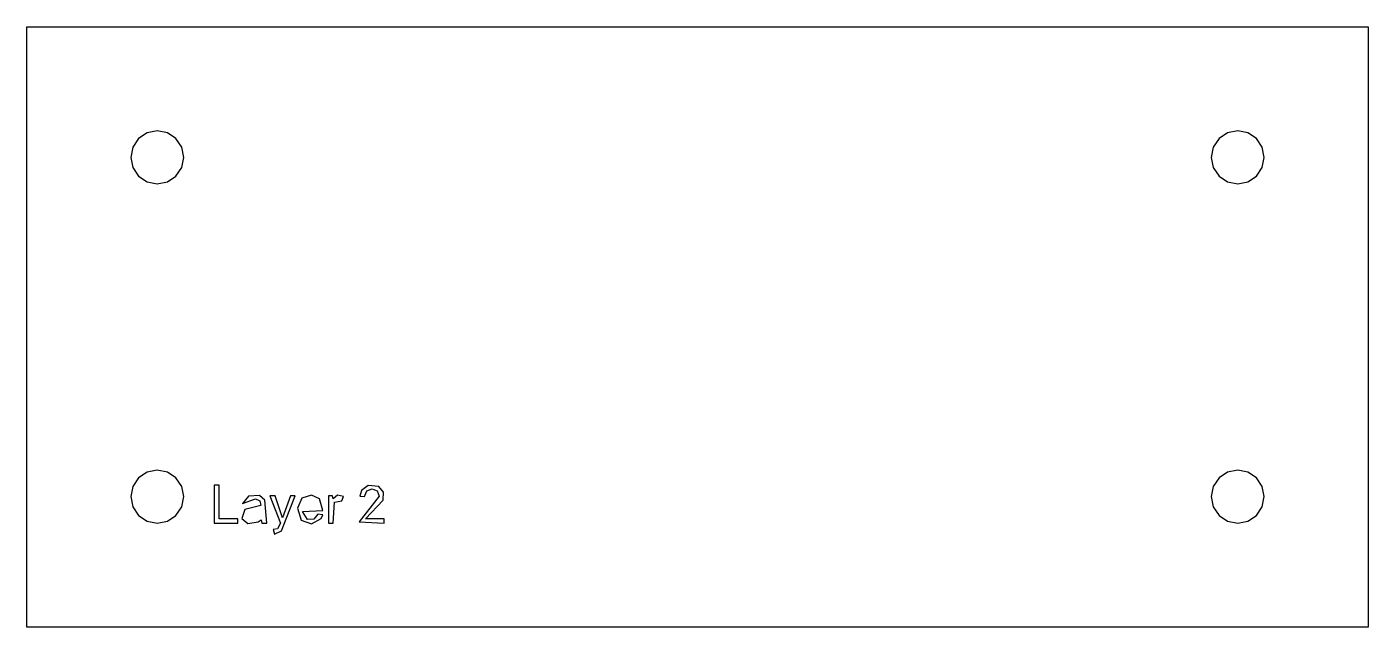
# Model space of a CAD drawing. Header units: metres. Extents: x -118 to 8, y -28 to 28.
import ezdxf

# ---------------------------------------------------------------- set-up
doc = ezdxf.new("R2010")
doc.units = ezdxf.units.M

msp = doc.modelspace()

# ---------------------------------------------------------------- linework, layer by layer
for points in [[(-118.31, -28.31), (-118.31, 28.31), (8.31, 28.31), (8.31, -28.31), (-118.31, -28.31)], [(-103.69, 16.96), (-104.23, 17.77), (-105.04, 18.31), (-106, 18.5), (-106.96, 18.31), (-107.77, 17.77), (-108.31, 16.96), (-108.5, 16), (-108.31, 15.04), (-107.77, 14.23), (-106.96, 13.69), (-106, 13.5), (-105.04, 13.69), (-104.23, 14.23), (-103.69, 15.04), (-103.5, 16), (-103.69, 16.96)], [(-1.69, 16.96), (-2.23, 17.77), (-3.04, 18.31), (-4, 18.5), (-4.96, 18.31), (-5.77, 17.77), (-6.31, 16.96), (-6.5, 16), (-6.31, 15.04), (-5.77, 14.23), (-4.96, 13.69), (-4, 13.5), (-3.04, 13.69), (-2.23, 14.23), (-1.69, 15.04), (-1.5, 16), (-1.69, 16.96)], [(-103.69, -15.04), (-104.23, -14.23), (-105.04, -13.69), (-106, -13.5), (-106.96, -13.69), (-107.77, -14.23), (-108.31, -15.04), (-108.5, -16), (-108.31, -16.96), (-107.77, -17.77), (-106.96, -18.31), (-106, -18.5), (-105.04, -18.31), (-104.23, -17.77), (-103.69, -16.96), (-103.5, -16), (-103.69, -15.04)], [(-1.69, -15.04), (-2.23, -14.23), (-3.04, -13.69), (-4, -13.5), (-4.96, -13.69), (-5.77, -14.23), (-6.31, -15.04), (-6.5, -16), (-6.31, -16.96), (-5.77, -17.77), (-4.96, -18.31), (-4, -18.5), (-3.04, -18.31), (-2.23, -17.77), (-1.69, -16.96), (-1.5, -16), (-1.69, -15.04)], [(-100.63, -18.5), (-98.4, -18.5), (-98.4, -18.08), (-100.16, -18.08), (-100.16, -14.92), (-100.63, -14.92), (-100.63, -18.5)], [(-86.34, -18.08), (-84.68, -16.32), (-84.64, -15.58), (-85.09, -15.05), (-86.08, -14.95), (-86.72, -15.42), (-86.87, -15.94), (-86.42, -15.99), (-86.22, -15.46), (-85.72, -15.27), (-85.23, -15.45), (-85.04, -15.94), (-86.95, -18.38), (-84.59, -18.5), (-84.59, -18.08), (-86.34, -18.08)], [(-96.11, -18.5), (-95.65, -18.5), (-95.84, -16.32), (-96.34, -15.9), (-97.38, -15.94), (-97.96, -16.65), (-96.73, -16.22), (-96.31, -16.41), (-96.23, -16.85), (-97.72, -17.22), (-98, -18.06), (-97.46, -18.53), (-96.48, -18.39), (-96.2, -18.18), (-96.11, -18.5)], [(-93.42, -15.91), (-94.16, -18.01), (-94.88, -15.91), (-95.36, -15.91), (-94.37, -18.5), (-94.63, -19.03), (-95.07, -19.11), (-94.92, -19.55), (-94.26, -19.21), (-92.98, -15.91), (-93.42, -15.91)], [(-90.38, -17.72), (-90.83, -17.66), (-91.21, -18.13), (-91.82, -18.14), (-92.29, -17.4), (-90.37, -17.32), (-90.69, -16.2), (-91.44, -15.85), (-92.35, -16.14), (-92.75, -17.1), (-92.42, -18.21), (-91.43, -18.56), (-90.53, -18.07), (-90.38, -17.72)], [(-89.83, -18.5), (-89.39, -18.5), (-89.27, -16.52), (-88.58, -16.4), (-88.42, -15.99), (-88.99, -15.86), (-89.38, -16.2), (-89.44, -15.91), (-89.83, -15.91), (-89.83, -18.5)]]:
    msp.add_lwpolyline(points)

doc.saveas('drawing.dxf')
